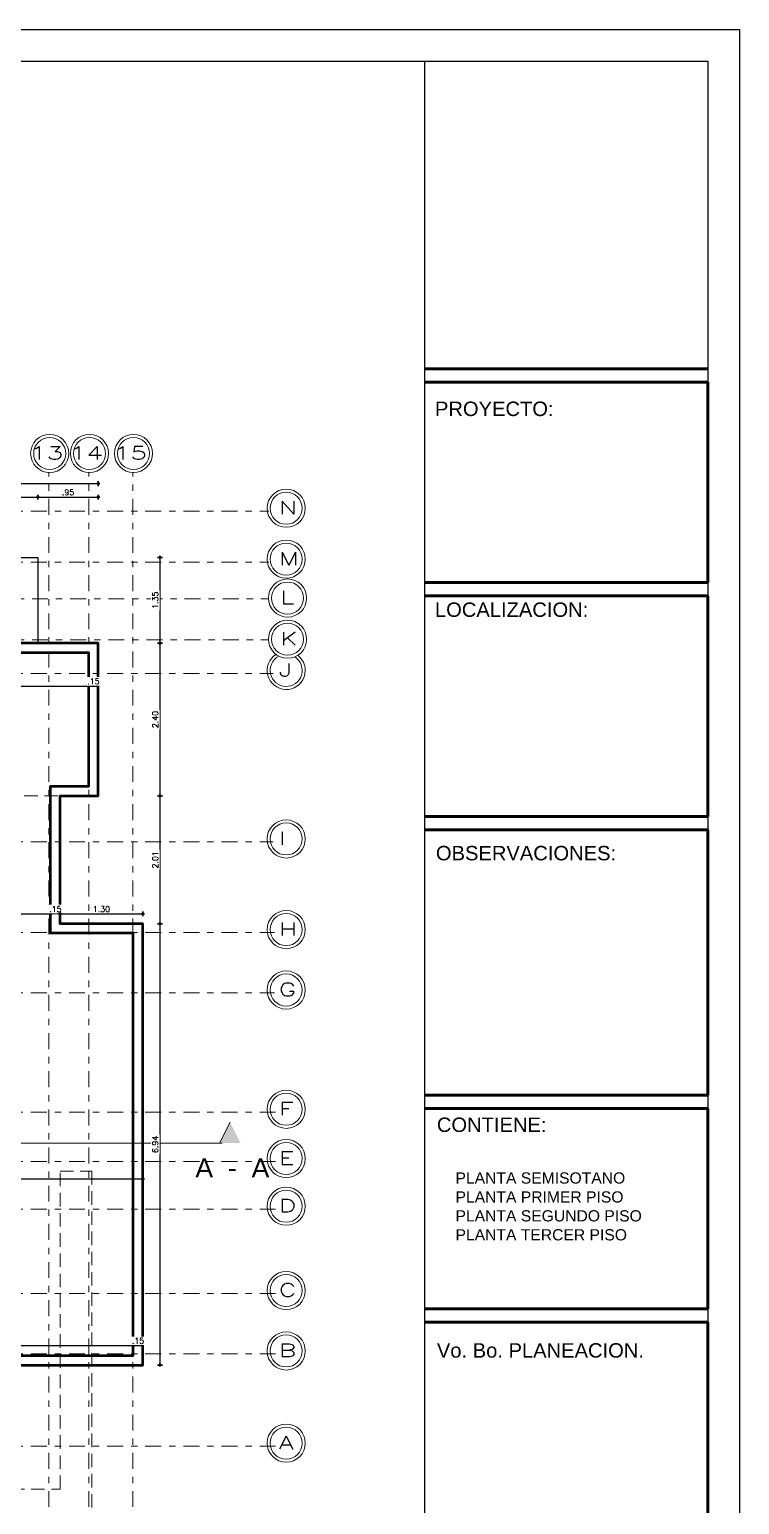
# Model space of a CAD drawing. Header units: metres. Extents: x -50 to 76, y -61 to 14.
# Drawn here: x 65.08 to 76.25, y -8.99 to 14.2 of the extents above; entities that cross this region are included whole.
import ezdxf

# ---------------------------------------------------------------- set-up
doc = ezdxf.new("R2010")
doc.units = ezdxf.units.M
doc.header["$MEASUREMENT"] = 0
for name, pattern in [('CENTERX2', [4, 2.5, -0.5, 0.5, -0.5]), ('DASHDOT2', [0.5, 0.25, -0.125, 0, -0.125]), ('Línea Oculta', [0.3175, 0.211667, -0.105833])]:
    doc.linetypes.add(name, pattern=pattern)
for name, color, linetype, lineweight in [('1 CORTES', 113, 'Continuous', 18), ('1 CUBIERTAS', 226, 'Continuous', 53), ('1 MUROS', 255, 'Continuous', 60), ('1 PERGOLAS', 47, 'Continuous', 25), ('1 PISOS', 252, 'Continuous', 35), ('_TXT1', 7, 'Continuous', 0), ('achurados', 251, 'Continuous', 0), ('COTAS', 251, 'Continuous', 35), ('EJES', 251, 'CENTERX2', 0), ('F-PLANO 3', 81, 'Continuous', 20), ('MARGEN', 6, 'Continuous', 35), ('muros', 7, 'Continuous', 60)]:
    doc.layers.add(name, color=color, linetype=linetype, lineweight=lineweight)
doc.styles.add('cotas', font='romans.shx')
doc.styles.add('Estilo_Generado_1', font='arial.ttf')
doc.styles.add('ROMANS', font='romans', dxfattribs={"width": 0.7})
doc.styles.add('style1', font='Swis721 Blk BT Black.ttf')
doc.dimstyles.new('COT-50', dxfattribs={"dimscale": 0.5, "dimtxt": 0.18, "dimasz": 0.05, "dimexe": 0.08, "dimexo": 0.1, "dimgap": 0.06, "dimtad": 1, "dimzin": 4, "dimdsep": 46, "dimtxsty": 'cotas', "dimblk1": 'COTA', "dimblk2": 'COTA', "dimsah": 1, "dimcen": 0.09, "dimse1": 1, "dimse2": 1, "dimclrd": 256, "dimclre": 253, "dimclrt": 14, "dimadec": 0, "dimazin": 0, "dimtfac": 1, "dimtix": 1, "dimtmove": 0, "dimatfit": 3, "dimldrblk": 'COTA', "dimfxl": 1, "dimtfill": 1, "dimtfillclr": 256, "dimtolj": 1, "dimtzin": 12, "dimarcsym": 0})

# ---------------------------------------------------------------- blocks, each defined once
blk = doc.blocks.new('COTA')
for p, q in [((-1, 0), (1, 0)), ((0, 1.5), (0, -1.5))]:
    blk.add_line(p, q)
blk.add_circle((0, 0), 0.5)
blk = doc.blocks.new('*D599')
at = {"layer": 'COTAS', "lineweight": -2, "transparency": 16777216}
blk.add_line((47.086, 7.059), (66.136, 7.059), dxfattribs=at)
at = {"layer": 'Defpoints', "color": 0, "transparency": 16777216}
for p in [(66.161, 7.059), (47.061, 4.75), (66.161, 4.55)]:
    blk.add_point(p, dxfattribs=at)
at = {"layer": 'COTAS', "lineweight": -2, "transparency": 16777216, "xscale": 0.025, "yscale": 0.025, "zscale": 0.025, "rotation": 180}
blk.add_blockref('COTA', (47.061, 7.059), dxfattribs=at)
at = {"layer": 'COTAS', "lineweight": -2, "transparency": 16777216, "xscale": 0.025, "yscale": 0.025, "zscale": 0.025}
blk.add_blockref('COTA', (66.161, 7.059), dxfattribs=at)
at = {"layer": 'COTAS', "color": 14, "transparency": 16777216, "insert": (56.611, 7.134), "char_height": 0.09, "attachment_point": 5, "style": 'cotas', "bg_fill": 3, "box_fill_scale": 1.25, "bg_fill_color": 256, "bg_fill_true_color": 13158600, "bg_fill_transparency": 0}
blk.add_mtext('\\A1;19.10', dxfattribs=at)
blk = doc.blocks.new('*D605')
at = {"layer": 'COTAS', "lineweight": -2, "transparency": 16777216}
blk.add_line((55.736, 6.847), (65.186, 6.847), dxfattribs=at)
at = {"layer": 'Defpoints', "color": 0, "transparency": 16777216}
for p in [(65.211, 6.847), (55.711, 5.9), (65.211, 5.9)]:
    blk.add_point(p, dxfattribs=at)
at = {"layer": 'COTAS', "lineweight": -2, "transparency": 16777216, "xscale": 0.025, "yscale": 0.025, "zscale": 0.025, "rotation": 180}
blk.add_blockref('COTA', (55.711, 6.847), dxfattribs=at)
at = {"layer": 'COTAS', "lineweight": -2, "transparency": 16777216, "xscale": 0.025, "yscale": 0.025, "zscale": 0.025}
blk.add_blockref('COTA', (65.211, 6.847), dxfattribs=at)
at = {"layer": 'COTAS', "color": 14, "transparency": 16777216, "insert": (60.461, 6.922), "char_height": 0.09, "attachment_point": 5, "style": 'cotas', "bg_fill": 3, "box_fill_scale": 1.25, "bg_fill_color": 256, "bg_fill_true_color": 13158600, "bg_fill_transparency": 0}
blk.add_mtext('\\A1;9.50', dxfattribs=at)
blk = doc.blocks.new('*D606')
at = {"layer": 'COTAS', "lineweight": -2, "transparency": 16777216}
blk.add_line((65.236, 6.847), (66.136, 6.847), dxfattribs=at)
at = {"layer": 'Defpoints', "color": 0, "transparency": 16777216}
for p in [(66.161, 6.847), (65.211, 4.55), (66.161, 4.55)]:
    blk.add_point(p, dxfattribs=at)
at = {"layer": 'COTAS', "lineweight": -2, "transparency": 16777216, "xscale": 0.025, "yscale": 0.025, "zscale": 0.025, "rotation": 180}
blk.add_blockref('COTA', (65.211, 6.847), dxfattribs=at)
at = {"layer": 'COTAS', "lineweight": -2, "transparency": 16777216, "xscale": 0.025, "yscale": 0.025, "zscale": 0.025}
blk.add_blockref('COTA', (66.161, 6.847), dxfattribs=at)
at = {"layer": 'COTAS', "color": 14, "transparency": 16777216, "insert": (65.686, 6.922), "char_height": 0.09, "attachment_point": 5, "style": 'cotas', "bg_fill": 3, "box_fill_scale": 1.25, "bg_fill_color": 256, "bg_fill_true_color": 13158600, "bg_fill_transparency": 0}
blk.add_mtext('\\A1;.95', dxfattribs=at)
blk = doc.blocks.new('*D623')
at = {"layer": 'COTAS', "lineweight": -2, "transparency": 16777216}
blk.add_line((56.436, -6.494), (66.686, -6.494), dxfattribs=at)
at = {"layer": 'Defpoints', "color": 0, "transparency": 16777216}
for p in [(56.411, -6.65), (66.711, -6.494), (66.711, -6.65)]:
    blk.add_point(p, dxfattribs=at)
at = {"layer": 'COTAS', "lineweight": -2, "transparency": 16777216, "xscale": 0.025, "yscale": 0.025, "zscale": 0.025, "rotation": 180}
blk.add_blockref('COTA', (56.411, -6.494), dxfattribs=at)
at = {"layer": 'COTAS', "lineweight": -2, "transparency": 16777216, "xscale": 0.025, "yscale": 0.025, "zscale": 0.025}
blk.add_blockref('COTA', (66.711, -6.494), dxfattribs=at)
at = {"layer": 'COTAS', "color": 14, "transparency": 16777216, "insert": (61.561, -6.419), "char_height": 0.09, "attachment_point": 5, "style": 'cotas', "bg_fill": 3, "box_fill_scale": 1.25, "bg_fill_color": 256, "bg_fill_true_color": 13158600, "bg_fill_transparency": 0}
blk.add_mtext('\\A1;10.30', dxfattribs=at)
blk = doc.blocks.new('*D624')
at = {"layer": 'COTAS', "lineweight": -2, "transparency": 16777216}
blk.add_line((66.711, -6.494), (66.861, -6.494), dxfattribs=at)
at = {"layer": 'Defpoints', "color": 0, "transparency": 16777216}
for p in [(66.711, -6.65), (66.861, -6.8)]:
    blk.add_point(p, dxfattribs=at)
at = {"layer": 'COTAS', "color": 14, "transparency": 16777216, "insert": (66.786, -6.419), "char_height": 0.09, "attachment_point": 5, "style": 'cotas', "bg_fill": 3, "box_fill_scale": 1.25, "bg_fill_color": 256, "bg_fill_true_color": 13158600, "bg_fill_transparency": 0}
blk.add_mtext('\\A1;.15', dxfattribs=at)
at = {"layer": 'Defpoints', "color": 0, "transparency": 16777216}
blk.add_point((66.861, -6.494), dxfattribs=at)
blk = doc.blocks.new('*D625')
at = {"layer": 'COTAS', "lineweight": -2, "transparency": 16777216}
blk.add_line((46.486, -9.238), (66.836, -9.238), dxfattribs=at)
at = {"layer": 'Defpoints', "color": 0, "transparency": 16777216}
for p in [(46.461, -5.75), (66.861, -6.8), (66.861, -9.238)]:
    blk.add_point(p, dxfattribs=at)
at = {"layer": 'COTAS', "lineweight": -2, "transparency": 16777216, "xscale": 0.025, "yscale": 0.025, "zscale": 0.025, "rotation": 180}
blk.add_blockref('COTA', (46.461, -9.238), dxfattribs=at)
at = {"layer": 'COTAS', "lineweight": -2, "transparency": 16777216, "xscale": 0.025, "yscale": 0.025, "zscale": 0.025}
blk.add_blockref('COTA', (66.861, -9.238), dxfattribs=at)
at = {"layer": 'COTAS', "color": 14, "transparency": 16777216, "insert": (56.661, -9.163), "char_height": 0.09, "attachment_point": 5, "style": 'cotas', "bg_fill": 3, "box_fill_scale": 1.25, "bg_fill_color": 256, "bg_fill_true_color": 13158600, "bg_fill_transparency": 0}
blk.add_mtext('\\A1;20.40', dxfattribs=at)
blk = doc.blocks.new('*D626')
at = {"layer": 'COTAS', "lineweight": -2, "transparency": 16777216}
blk.add_line((61.686, -3.871), (66.836, -3.871), dxfattribs=at)
at = {"layer": 'Defpoints', "color": 0, "transparency": 16777216}
for p in [(66.861, -3.871), (61.661, -4.5), (66.861, -4.5)]:
    blk.add_point(p, dxfattribs=at)
at = {"layer": 'COTAS', "lineweight": -2, "transparency": 16777216, "xscale": 0.025, "yscale": 0.025, "zscale": 0.025, "rotation": 180}
blk.add_blockref('COTA', (61.661, -3.871), dxfattribs=at)
at = {"layer": 'COTAS', "lineweight": -2, "transparency": 16777216, "xscale": 0.025, "yscale": 0.025, "zscale": 0.025}
blk.add_blockref('COTA', (66.861, -3.871), dxfattribs=at)
at = {"layer": 'COTAS', "color": 14, "transparency": 16777216, "insert": (64.261, -3.796), "char_height": 0.09, "attachment_point": 5, "style": 'cotas', "bg_fill": 3, "box_fill_scale": 1.25, "bg_fill_color": 256, "bg_fill_true_color": 13158600, "bg_fill_transparency": 0}
blk.add_mtext('\\A1;5.20', dxfattribs=at)
blk = doc.blocks.new('*D637')
at = {"layer": 'COTAS', "lineweight": -2, "transparency": 16777216}
blk.add_line((61.686, 0.294), (65.386, 0.294), dxfattribs=at)
at = {"layer": 'Defpoints', "color": 0, "transparency": 16777216}
for p in [(65.411, 2.3), (61.661, 1.4), (65.411, 0.294)]:
    blk.add_point(p, dxfattribs=at)
at = {"layer": 'COTAS', "lineweight": -2, "transparency": 16777216, "xscale": 0.025, "yscale": 0.025, "zscale": 0.025, "rotation": 180}
blk.add_blockref('COTA', (61.661, 0.294), dxfattribs=at)
at = {"layer": 'COTAS', "lineweight": -2, "transparency": 16777216, "xscale": 0.025, "yscale": 0.025, "zscale": 0.025}
blk.add_blockref('COTA', (65.411, 0.294), dxfattribs=at)
at = {"layer": 'COTAS', "color": 14, "transparency": 16777216, "insert": (63.536, 0.369), "char_height": 0.09, "attachment_point": 5, "style": 'cotas', "bg_fill": 3, "box_fill_scale": 1.25, "bg_fill_color": 256, "bg_fill_true_color": 13158600, "bg_fill_transparency": 0}
blk.add_mtext('\\A1;3.75', dxfattribs=at)
blk = doc.blocks.new('*D638')
at = {"layer": 'COTAS', "lineweight": -2, "transparency": 16777216}
blk.add_line((65.561, 0.294), (65.411, 0.294), dxfattribs=at)
at = {"layer": 'Defpoints', "color": 0, "transparency": 16777216}
for p in [(65.561, 0.139), (65.411, -0.011)]:
    blk.add_point(p, dxfattribs=at)
at = {"layer": 'COTAS', "color": 14, "transparency": 16777216, "insert": (65.486, 0.369), "char_height": 0.09, "attachment_point": 5, "style": 'cotas', "bg_fill": 3, "box_fill_scale": 1.25, "bg_fill_color": 256, "bg_fill_true_color": 13158600, "bg_fill_transparency": 0}
blk.add_mtext('\\A1;.15', dxfattribs=at)
at = {"layer": 'Defpoints', "color": 0, "transparency": 16777216}
blk.add_point((65.411, 0.294), dxfattribs=at)
blk = doc.blocks.new('*D639')
at = {"layer": 'COTAS', "lineweight": -2, "transparency": 16777216}
blk.add_line((65.586, 0.294), (66.836, 0.294), dxfattribs=at)
at = {"layer": 'Defpoints', "color": 0, "transparency": 16777216}
for p in [(66.861, 0.294), (65.561, 0.139), (66.861, 0.139)]:
    blk.add_point(p, dxfattribs=at)
at = {"layer": 'COTAS', "lineweight": -2, "transparency": 16777216, "xscale": 0.025, "yscale": 0.025, "zscale": 0.025, "rotation": 180}
blk.add_blockref('COTA', (65.561, 0.294), dxfattribs=at)
at = {"layer": 'COTAS', "lineweight": -2, "transparency": 16777216, "xscale": 0.025, "yscale": 0.025, "zscale": 0.025}
blk.add_blockref('COTA', (66.861, 0.294), dxfattribs=at)
at = {"layer": 'COTAS', "color": 14, "transparency": 16777216, "insert": (66.211, 0.369), "char_height": 0.09, "attachment_point": 5, "style": 'cotas', "bg_fill": 3, "box_fill_scale": 1.25, "bg_fill_color": 256, "bg_fill_true_color": 13158600, "bg_fill_transparency": 0}
blk.add_mtext('\\A1;1.30', dxfattribs=at)
blk = doc.blocks.new('*D640')
at = {"layer": 'COTAS', "lineweight": -2, "transparency": 16777216}
blk.add_line((60.086, 3.875), (65.986, 3.875), dxfattribs=at)
at = {"layer": 'Defpoints', "color": 0, "transparency": 16777216}
for p in [(60.061, 4.4), (66.011, 4.4), (66.011, 3.875)]:
    blk.add_point(p, dxfattribs=at)
at = {"layer": 'COTAS', "lineweight": -2, "transparency": 16777216, "xscale": 0.025, "yscale": 0.025, "zscale": 0.025, "rotation": 180}
blk.add_blockref('COTA', (60.061, 3.875), dxfattribs=at)
at = {"layer": 'COTAS', "lineweight": -2, "transparency": 16777216, "xscale": 0.025, "yscale": 0.025, "zscale": 0.025}
blk.add_blockref('COTA', (66.011, 3.875), dxfattribs=at)
at = {"layer": 'COTAS', "color": 14, "transparency": 16777216, "insert": (63.036, 3.95), "char_height": 0.09, "attachment_point": 5, "style": 'cotas', "bg_fill": 3, "box_fill_scale": 1.25, "bg_fill_color": 256, "bg_fill_true_color": 13158600, "bg_fill_transparency": 0}
blk.add_mtext('\\A1;5.95', dxfattribs=at)
blk = doc.blocks.new('*D641')
at = {"layer": 'COTAS', "lineweight": -2, "transparency": 16777216}
blk.add_line((66.011, 3.875), (66.161, 3.875), dxfattribs=at)
at = {"layer": 'Defpoints', "color": 0, "transparency": 16777216}
for p in [(66.161, 4.55), (66.011, 4.4)]:
    blk.add_point(p, dxfattribs=at)
at = {"layer": 'COTAS', "color": 14, "transparency": 16777216, "insert": (66.086, 3.95), "char_height": 0.09, "attachment_point": 5, "style": 'cotas', "bg_fill": 3, "box_fill_scale": 1.25, "bg_fill_color": 256, "bg_fill_true_color": 13158600, "bg_fill_transparency": 0}
blk.add_mtext('\\A1;.15', dxfattribs=at)
at = {"layer": 'Defpoints', "color": 0, "transparency": 16777216}
blk.add_point((66.161, 3.875), dxfattribs=at)
blk = doc.blocks.new('*D642')
at = {"layer": 'COTAS', "lineweight": -2, "transparency": 16777216}
blk.add_line((67.132, 5.875), (67.132, 4.575), dxfattribs=at)
at = {"layer": 'Defpoints', "color": 0, "transparency": 16777216}
for p in [(65.211, 5.9), (65.211, 4.55), (67.132, 4.55)]:
    blk.add_point(p, dxfattribs=at)
at = {"layer": 'COTAS', "lineweight": -2, "transparency": 16777216, "xscale": 0.025, "yscale": 0.025, "zscale": 0.025}
for p, rotation in [((67.132, 5.9), 90), ((67.132, 4.55), 270)]:
    blk.add_blockref('COTA', p, dxfattribs=dict(at, rotation=rotation))
at = {"layer": 'COTAS', "color": 14, "transparency": 16777216, "insert": (67.057, 5.225), "char_height": 0.09, "attachment_point": 5, "rotation": 90, "style": 'cotas', "bg_fill": 3, "box_fill_scale": 1.25, "bg_fill_color": 256, "bg_fill_true_color": 13158600, "bg_fill_transparency": 0}
blk.add_mtext('\\A1;1.35', dxfattribs=at)
blk = doc.blocks.new('*D643')
at = {"layer": 'COTAS', "lineweight": -2, "transparency": 16777216}
blk.add_line((67.132, 4.525), (67.132, 2.175), dxfattribs=at)
at = {"layer": 'Defpoints', "color": 0, "transparency": 16777216}
for p in [(66.161, 4.55), (66.161, 2.15), (67.132, 2.15)]:
    blk.add_point(p, dxfattribs=at)
at = {"layer": 'COTAS', "lineweight": -2, "transparency": 16777216, "xscale": 0.025, "yscale": 0.025, "zscale": 0.025}
for p, rotation in [((67.132, 4.55), 90), ((67.132, 2.15), 270)]:
    blk.add_blockref('COTA', p, dxfattribs=dict(at, rotation=rotation))
at = {"layer": 'COTAS', "color": 14, "transparency": 16777216, "insert": (67.057, 3.35), "char_height": 0.09, "attachment_point": 5, "rotation": 90, "style": 'cotas', "bg_fill": 3, "box_fill_scale": 1.25, "bg_fill_color": 256, "bg_fill_true_color": 13158600, "bg_fill_transparency": 0}
blk.add_mtext('\\A1;2.40', dxfattribs=at)
blk = doc.blocks.new('*D644')
at = {"layer": 'COTAS', "lineweight": -2, "transparency": 16777216}
blk.add_line((67.132, 2.125), (67.132, 0.164), dxfattribs=at)
at = {"layer": 'Defpoints', "color": 0, "transparency": 16777216}
for p in [(66.161, 2.15), (65.561, 0.139), (67.132, 0.139)]:
    blk.add_point(p, dxfattribs=at)
at = {"layer": 'COTAS', "lineweight": -2, "transparency": 16777216, "xscale": 0.025, "yscale": 0.025, "zscale": 0.025}
for p, rotation in [((67.132, 2.15), 90), ((67.132, 0.139), 270)]:
    blk.add_blockref('COTA', p, dxfattribs=dict(at, rotation=rotation))
at = {"layer": 'COTAS', "color": 14, "transparency": 16777216, "insert": (67.057, 1.144), "char_height": 0.09, "attachment_point": 5, "rotation": 90, "style": 'cotas', "bg_fill": 3, "box_fill_scale": 1.25, "bg_fill_color": 256, "bg_fill_true_color": 13158600, "bg_fill_transparency": 0}
blk.add_mtext('\\A1;2.01', dxfattribs=at)
blk = doc.blocks.new('*D645')
at = {"layer": 'COTAS', "lineweight": -2, "transparency": 16777216}
blk.add_line((67.132, 0.114), (67.132, -6.775), dxfattribs=at)
at = {"layer": 'Defpoints', "color": 0, "transparency": 16777216}
for p in [(66.861, 0.139), (66.861, -6.8), (67.132, -6.8)]:
    blk.add_point(p, dxfattribs=at)
at = {"layer": 'COTAS', "lineweight": -2, "transparency": 16777216, "xscale": 0.025, "yscale": 0.025, "zscale": 0.025}
for p, rotation in [((67.132, 0.139), 90), ((67.132, -6.8), 270)]:
    blk.add_blockref('COTA', p, dxfattribs=dict(at, rotation=rotation))
at = {"layer": 'COTAS', "color": 14, "transparency": 16777216, "insert": (67.057, -3.331), "char_height": 0.09, "attachment_point": 5, "rotation": 90, "style": 'cotas', "bg_fill": 3, "box_fill_scale": 1.25, "bg_fill_color": 256, "bg_fill_true_color": 13158600, "bg_fill_transparency": 0}
blk.add_mtext('\\A1;6.94', dxfattribs=at)
blk = doc.blocks.new('*D647')
at = {"layer": 'COTAS', "lineweight": -2, "transparency": 16777216}
blk.add_line((62.153, -6.65), (62.153, -6.8), dxfattribs=at)
at = {"layer": 'Defpoints', "color": 0, "transparency": 16777216}
for p in [(66.711, -6.65), (66.861, -6.8)]:
    blk.add_point(p, dxfattribs=at)
at = {"layer": 'COTAS', "color": 14, "transparency": 16777216, "insert": (62.078, -6.725), "char_height": 0.09, "attachment_point": 5, "rotation": 90, "style": 'cotas', "bg_fill": 3, "box_fill_scale": 1.25, "bg_fill_color": 256, "bg_fill_true_color": 13158600, "bg_fill_transparency": 0}
blk.add_mtext('\\A1;.15', dxfattribs=at)
at = {"layer": 'Defpoints', "color": 0, "transparency": 16777216}
blk.add_point((62.153, -6.8), dxfattribs=at)
blk = doc.blocks.new('*D651')
at = {"layer": 'COTAS', "lineweight": -2, "transparency": 16777216}
blk.add_line((62.153, 4.575), (62.153, 5.875), dxfattribs=at)
at = {"layer": 'Defpoints', "color": 0, "transparency": 16777216}
for p in [(62.153, 5.9), (65.211, 5.9), (65.211, 4.55)]:
    blk.add_point(p, dxfattribs=at)
at = {"layer": 'COTAS', "lineweight": -2, "transparency": 16777216, "xscale": 0.025, "yscale": 0.025, "zscale": 0.025}
for p, rotation in [((62.153, 5.9), 90), ((62.153, 4.55), 270)]:
    blk.add_blockref('COTA', p, dxfattribs=dict(at, rotation=rotation))
at = {"layer": 'COTAS', "color": 14, "transparency": 16777216, "insert": (62.078, 5.225), "char_height": 0.09, "attachment_point": 5, "rotation": 90, "style": 'cotas', "bg_fill": 3, "box_fill_scale": 1.25, "bg_fill_color": 256, "bg_fill_true_color": 13158600, "bg_fill_transparency": 0}
blk.add_mtext('\\A1;1.35', dxfattribs=at)

msp = doc.modelspace()

# ---------------------------------------------------------------- hatches: boundary and pattern name
at = {"layer": '1 CORTES'}
msp.add_hatch(color=256, dxfattribs=at).paths.add_polyline_path([(68.069, -3.309), (68.399, -3.309), (68.234, -2.979)])

# ---------------------------------------------------------------- linework, layer by layer
for p, q in [((16.247, 14.199), (76.247, 14.199)), ((76.247, 14.199), (76.247, -20.801)), ((16.747, 13.699), (75.747, 13.699)), ((71.291, 13.699), (71.291, -20.253)), ((75.747, 13.699), (75.747, -20.301))]:
    msp.add_line(p, q)
for p, q in [((68.234, -2.979), (68.069, -3.309)), ((45.281, -3.309), (68.11, -3.309))]:
    msp.add_line(p, q, dxfattribs=at)
at = {"layer": '1 CUBIERTAS'}
for points in [[(56.411, -6.8), (66.861, -6.8), (66.861, 0.139), (65.561, 0.139), (65.561, 2.15), (66.161, 2.15), (66.161, 4.55), (59.911, 4.55), (59.911, 1.4)], [(56.411, -6.65), (66.711, -6.65), (66.711, -0.011), (65.411, -0.011), (65.411, 2.3), (66.011, 2.3), (66.011, 4.4), (60.061, 4.4), (60.061, 1.4)]]:
    msp.add_lwpolyline(points, dxfattribs=at)
at = {"layer": '1 MUROS', "linetype": 'Línea Oculta', "lineweight": 20}
msp.add_line((66.161, 2.15), (59.911, 2.15), dxfattribs=at)
at = {"layer": '1 PERGOLAS'}
for p, q in [((55.711, 5.9), (65.211, 5.9)), ((65.211, 5.9), (65.211, 4.55))]:
    msp.add_line(p, q, dxfattribs=at)
at = {"layer": '1 PISOS', "linetype": 'Línea Oculta', "lineweight": 13}
msp.add_lwpolyline([(54.311, -8.75), (65.561, -8.75), (65.561, -3.75), (66.061, -3.75), (66.061, -15.5), (65.561, -15.5), (65.561, -10.5), (56.011, -10.5), (56.011, -15.5), (54.311, -15.505)], close=True, dxfattribs=at)
at = {"layer": 'achurados', "color": 251, "linetype": 'ByBlock'}
for centre in [(65.397, 7.533), (66.022, 7.533), (66.715, 7.533), (69.117, 6.672), (69.117, 5.872), (69.138, 5.26), (69.138, 4.613), (69.117, 1.472), (69.117, 0.047), (69.117, -0.903), (69.117, -2.778), (69.117, -3.553), (69.117, -4.303), (69.117, -5.628), (69.117, -6.578), (69.117, -8.028)]:
    msp.add_circle(centre, 0.3, dxfattribs=at)
msp.add_arc((69.117, 4.122), 0.3, 122.6039, 52.5466, dxfattribs=at)
at = {"layer": 'EJES', "linetype": 'DASHDOT2'}
for p, q in [((65.386, -10.231), (65.386, 7.233)), ((65.386, -10.231), (65.386, 7.233)), ((66.011, -10.231), (66.011, 7.233)), ((66.703, -10.231), (66.703, 7.233)), ((45.301, 6.625), (68.843, 6.625)), ((45.301, 5.825), (68.843, 5.825)), ((45.32, 5.25), (68.838, 5.25)), ((45.32, 4.603), (68.838, 4.603)), ((45.301, 4.075), (68.91, 4.075)), ((45.301, 1.425), (68.91, 1.425)), ((45.301, 0), (68.933, 0)), ((45.301, -0.95), (68.933, -0.95)), ((45.301, -2.825), (68.996, -2.825)), ((45.301, -3.6), (69.023, -3.6)), ((45.301, -4.35), (69.023, -4.35)), ((45.301, -5.675), (69.023, -5.675)), ((45.301, -6.625), (69.023, -6.625)), ((45.301, -8.075), (69.023, -8.075))]:
    msp.add_line(p, q, dxfattribs=at)
at = {"layer": 'F-PLANO 3', "color": 1, "linetype": 'ByBlock'}
for centre in [(65.397, 7.533), (66.022, 7.533), (66.715, 7.533), (69.117, 6.672), (69.117, 5.872), (69.138, 5.26), (69.138, 4.613), (69.117, 1.472), (69.117, 0.047), (69.117, -0.903), (69.117, -2.778), (69.117, -3.553), (69.117, -4.303), (69.117, -5.628), (69.117, -6.578), (69.117, -8.028)]:
    msp.add_circle(centre, 0.252, dxfattribs=at)
msp.add_arc((69.117, 4.122), 0.252, 117.3668, 57.7837, dxfattribs=at)
at = {"layer": 'MARGEN'}
msp.add_line((71.291, 1.824), (75.747, 1.824), dxfattribs=at)
at = {"layer": 'muros'}
for p, q in [((71.291, 8.866), (75.747, 8.866)), ((71.291, 8.656), (75.747, 8.656)), ((75.747, 8.656), (75.747, 5.506)), ((71.291, 5.506), (75.747, 5.506)), ((71.291, 5.296), (75.747, 5.296)), ((75.747, 5.296), (75.747, 1.824)), ((71.291, 1.824), (75.747, 1.824)), ((71.291, 1.824), (75.747, 1.824)), ((71.291, 1.614), (75.747, 1.614)), ((75.747, 1.614), (75.747, -2.556)), ((71.291, -2.556), (75.747, -2.556)), ((71.291, -2.766), (75.747, -2.766)), ((75.747, -2.766), (75.747, -2.789)), ((75.747, -2.766), (75.747, -5.916)), ((71.291, -5.916), (75.747, -5.916)), ((71.291, -6.126), (75.747, -6.126)), ((75.747, -6.126), (75.747, -11.807))]:
    msp.add_line(p, q, dxfattribs=at)

# ---------------------------------------------------------------- texts
at = {"layer": '1 CORTES', "style": 'Estilo_Generado_1'}
msp.add_text('A  -  A', height=0.3, dxfattribs=at).set_placement((67.688, -3.85))
at = {"layer": '_TXT1', "style": 'ROMANS', "width": 1.5}
for s, height, p in [('13', 0.2042, (65.087, 7.439)), ('14', 0.2042, (65.712, 7.439)), ('15', 0.2042, (66.405, 7.439)), ('N', 0.204, (69.001, 6.578)), ('M', 0.204, (69.001, 5.778)), ('L', 0.204, (69.022, 5.167)), ('K', 0.204, (69.022, 4.519)), ('J', 0.204, (69.001, 4.028)), ('I', 0.204, (69.001, 1.378)), ('H', 0.204, (69.001, -0.047)), ('G', 0.204, (69.001, -0.997)), ('F', 0.204, (69.001, -2.872)), ('E', 0.204, (69.001, -3.647)), ('D', 0.204, (69.001, -4.397)), ('C', 0.204, (69.001, -5.722)), ('B', 0.204, (69.001, -6.672)), ('A', 0.204, (69.001, -8.122))]:
    msp.add_text(s, height=height, dxfattribs=at).set_placement(p)
at = {"layer": 'muros', "style": 'style1'}
for s, p in [('PROYECTO:', (71.457, 8.122)), ('LOCALIZACION:', (71.457, 4.964)), ('OBSERVACIONES:', (71.472, 1.136)), ('CONTIENE:', (71.487, -3.135)), ('Vo. Bo. PLANEACION.', (71.487, -6.683))]:
    msp.add_text(s, height=0.2268, dxfattribs=at).set_placement(p)
at = {"layer": 'muros', "lineweight": 20, "style": 'style1'}
for s, p in [('PLANTA SEMISOTANO', (71.78, -3.947)), ('PLANTA PRIMER PISO', (71.78, -4.245)), ('PLANTA SEGUNDO PISO', (71.78, -4.542)), ('PLANTA TERCER PISO', (71.78, -4.84))]:
    msp.add_text(s, height=0.1764, dxfattribs=at).set_placement(p)

# ---------------------------------------------------------------- next in the draw order: dimensions: what is measured, and where the dimension line sits
at = {"layer": 'COTAS'}
for base, p1, p2, picture, middle in [((66.161, 7.059), (47.061, 4.75), (66.161, 4.55), '*D599', (56.611, 7.134)), ((66.011, 3.875), (60.061, 4.4), (66.011, 4.4), '*D640', (63.036, 3.95)), ((65.411, 0.294), (61.661, 1.4), (65.411, 2.3), '*D637', (63.536, 0.369)), ((66.861, -3.871), (61.661, -4.5), (66.861, -4.5), '*D626', (64.261, -3.796)), ((66.711, -6.494), (56.411, -6.65), (66.711, -6.65), '*D623', (61.561, -6.419))]:
    dim = msp.add_linear_dim(base=base, p1=p1, p2=p2, dimstyle='COT-50', dxfattribs=at)
    dim.commit()
    dim.dimension.update_dxf_attribs({"geometry": picture, "text_midpoint": middle})

# ---------------------------------------------------------------- next in the draw order: dimensions: what is measured, and where the dimension line sits
for base, p1, p2, picture, middle in [((65.211, 6.847), (55.711, 5.9), (65.211, 5.9), '*D605', (60.461, 6.922)), ((65.411, 0.294), (65.561, 0.139), (65.411, -0.011), '*D638', (65.486, 0.369)), ((66.861, -6.494), (66.711, -6.65), (66.861, -6.8), '*D624', (66.786, -6.419))]:
    dim = msp.add_linear_dim(base=base, p1=p1, p2=p2, dimstyle='COT-50', dxfattribs=at)
    dim.commit()
    dim.dimension.update_dxf_attribs({"geometry": picture, "text_midpoint": middle})

# ---------------------------------------------------------------- next in the draw order: dimensions: what is measured, and where the dimension line sits
for base, p1, p2, picture, middle in [((66.161, 6.847), (65.211, 4.55), (66.161, 4.55), '*D606', (65.686, 6.922)), ((66.861, 0.294), (65.561, 0.139), (66.861, 0.139), '*D639', (66.211, 0.369)), ((66.861, -9.238), (46.461, -5.75), (66.861, -6.8), '*D625', (56.661, -9.163))]:
    dim = msp.add_linear_dim(base=base, p1=p1, p2=p2, dimstyle='COT-50', dxfattribs=at)
    dim.commit()
    dim.dimension.update_dxf_attribs({"geometry": picture, "text_midpoint": middle})

# ---------------------------------------------------------------- next in the draw order: dimensions: what is measured, and where the dimension line sits
dim = msp.add_linear_dim(base=(66.161, 3.875), p1=(66.011, 4.4), p2=(66.161, 4.55), dimstyle='COT-50', dxfattribs=at)
dim.commit()
dim.dimension.update_dxf_attribs({"geometry": '*D641', "text_midpoint": (66.086, 3.95)})

# ---------------------------------------------------------------- next in the draw order: dimensions: what is measured, and where the dimension line sits
dim = msp.add_linear_dim(base=(67.132, 4.55), p1=(65.211, 5.9), p2=(65.211, 4.55), angle=90, dimstyle='COT-50', dxfattribs=at)
dim.commit()
dim.dimension.update_dxf_attribs({"geometry": '*D642', "text_midpoint": (67.057, 5.225)})

# ---------------------------------------------------------------- next in the draw order: dimensions: what is measured, and where the dimension line sits
for base, p1, p2, picture, middle in [((62.153, 5.9), (65.211, 4.55), (65.211, 5.9), '*D651', (62.078, 5.225)), ((67.132, 2.15), (66.161, 4.55), (66.161, 2.15), '*D643', (67.057, 3.35))]:
    dim = msp.add_linear_dim(base=base, p1=p1, p2=p2, angle=90, dimstyle='COT-50', dxfattribs=at)
    dim.commit()
    dim.dimension.update_dxf_attribs({"geometry": picture, "text_midpoint": middle})

# ---------------------------------------------------------------- next in the draw order: dimensions: what is measured, and where the dimension line sits
dim = msp.add_linear_dim(base=(67.132, 0.139), p1=(66.161, 2.15), p2=(65.561, 0.139), angle=90, dimstyle='COT-50', dxfattribs=at)
dim.commit()
dim.dimension.update_dxf_attribs({"geometry": '*D644', "text_midpoint": (67.057, 1.144)})

# ---------------------------------------------------------------- next in the draw order: dimensions: what is measured, and where the dimension line sits
dim = msp.add_linear_dim(base=(67.132, -6.8), p1=(66.861, 0.139), p2=(66.861, -6.8), angle=90, dimstyle='COT-50', dxfattribs=at)
dim.commit()
dim.dimension.update_dxf_attribs({"geometry": '*D645', "text_midpoint": (67.057, -3.331)})

# ---------------------------------------------------------------- next in the draw order: dimensions: what is measured, and where the dimension line sits
dim = msp.add_linear_dim(base=(62.153, -6.8), p1=(66.711, -6.65), p2=(66.861, -6.8), angle=90, dimstyle='COT-50', dxfattribs=at)
dim.commit()
dim.dimension.update_dxf_attribs({"geometry": '*D647', "text_midpoint": (62.078, -6.725)})

doc.saveas('drawing.dxf')
